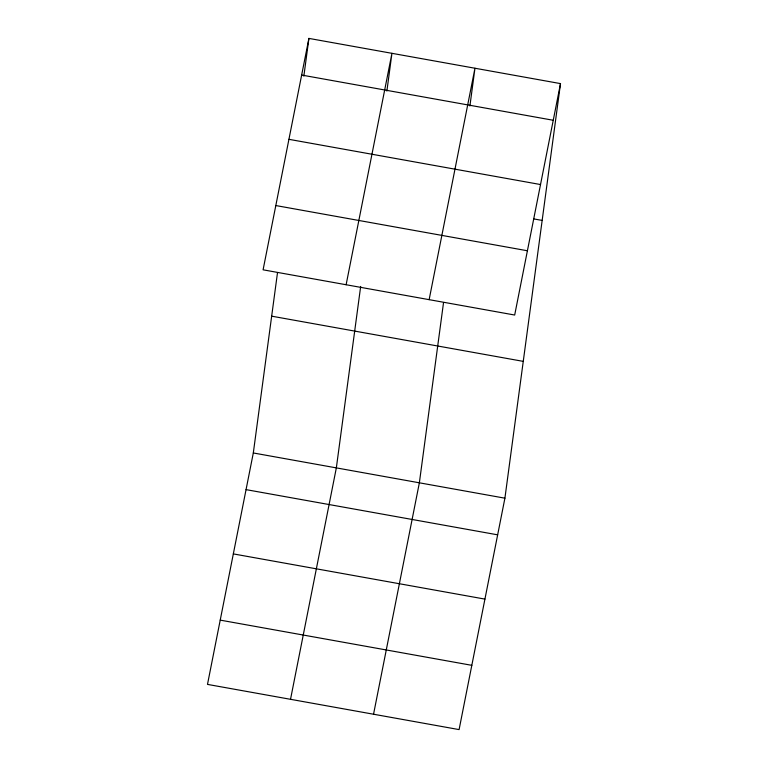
<?xml version="1.0" encoding="UTF-8"?>
<svg xmlns="http://www.w3.org/2000/svg" width="768" height="768" viewBox="0 0 768 768"><rect width="100%" height="100%" fill="white"/><g stroke="black" fill="none" stroke-linecap="round" stroke-linejoin="round"><path stroke-width="1.15" d="M560.506 83.606L514.685 315.034L263.088 269.818L308.909 38.4L560.506 83.606L504.912 498.182L459.091 729.6L207.494 684.394L253.315 452.966L277.498 272.698M303.85 76.138L308.909 38.4M360.672 286.445L336.346 467.885L290.525 699.312M386.88 91.056L391.939 53.318L346.118 284.736M443.539 302.544L419.366 482.813L373.546 714.23M469.901 105.974L474.96 68.237L429.139 299.654M301.651 75.053L553.248 120.269M288.931 139.325L540.518 184.541M533.952 218.947L542.16 220.416M275.818 205.546L527.405 250.762M271.661 316.166L523.258 361.373M253.315 452.966L504.912 498.182M246.058 489.629L497.654 534.835M233.338 553.901L484.925 599.107M220.224 620.122L471.811 665.328"/></g></svg>
